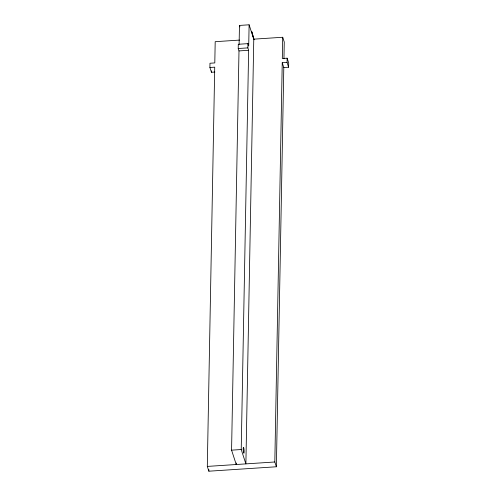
<?xml version="1.0" encoding="UTF-8"?>
<svg xmlns="http://www.w3.org/2000/svg" width="496" height="496" viewBox="0 0 496 496"><rect width="100%" height="100%" fill="white"/><g stroke="black" fill="none" stroke-linecap="round" stroke-linejoin="round"><path stroke-width="0.74" d="M214.898 72.05L211.457 72.273L209.901 67.487L209.982 63.24L214.799 62.924L215.196 41.689L239.562 40.089M211.457 72.273L211.482 70.86M283.793 67.53L288.61 67.214L287.06 62.428L282.236 62.744L283.793 67.53L276.377 466.773L208.866 471.2L207.309 466.414L214.725 67.171L209.901 67.487M208.866 471.2L208.89 469.65M236.27 462.966L236.245 464.516L231.576 450.157L238.991 50.914L238.216 48.521L238.291 44.274L247.938 43.642L248.713 46.035L249.11 24.8L239.463 25.432L239.109 44.392M254.169 39.767L251.844 31.8L253.772 39.159L245.886 463.884L241.223 449.525L248.639 50.282L247.857 47.889L247.938 43.642M276.377 466.773L274.821 461.987L282.236 62.744M249.11 24.8L253.772 39.159L282.708 37.262L282.311 58.497L287.134 58.181L288.691 62.967L288.61 67.214M283.954 58.733L284.264 42.042L282.708 37.262M287.06 62.428L287.134 58.181M238.216 48.521L247.857 47.889M238.991 50.914L248.639 50.282M231.576 450.157L241.223 449.525M207.309 466.414L274.821 461.987M239.463 25.432L239.934 26.871M243.232 448.285A2.933 0.428 86.2 0 0 243.747 453.164A2.933 0.428 86.2 0 0 244.038 449.55A2.933 0.428 86.2 0 0 243.232 448.285"/></g></svg>
